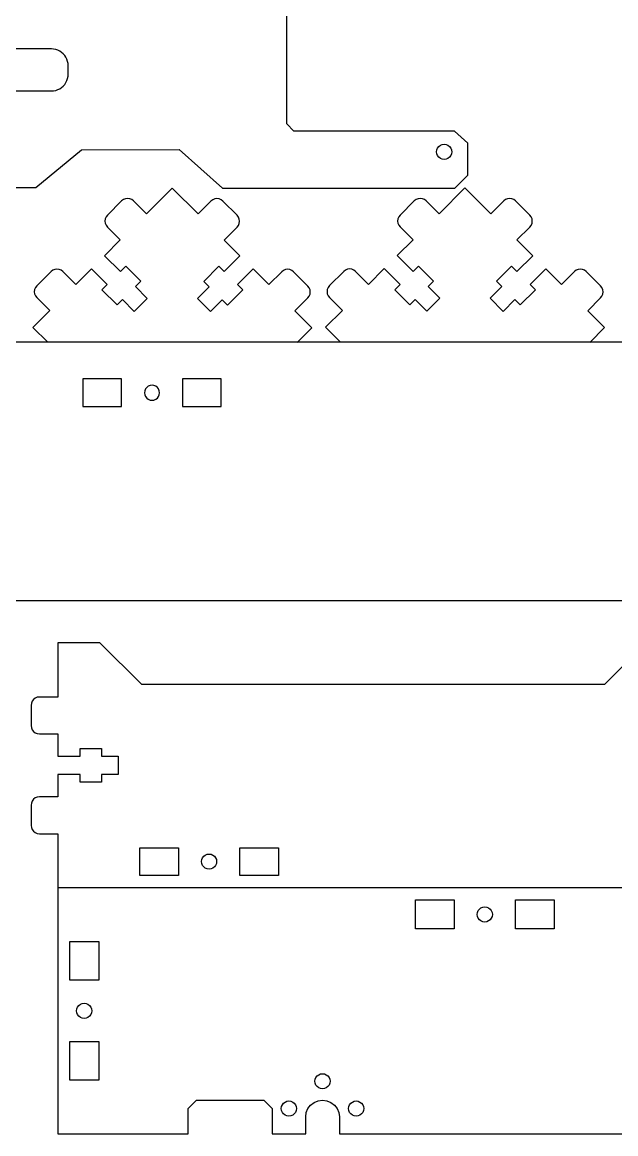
# Model space of a CAD drawing. Extents: x 80 to 899, y 36 to 580.
# Drawn here: x 233.4 to 374.6, y 35.7 to 300.2 of the extents above; entities that cross this region are included whole.
import ezdxf

# ---------------------------------------------------------------- set-up
doc = ezdxf.new("R2010")
doc.units = 0
doc.layers.get('0').update_dxf_attribs({"linetype": 'CONTINUOUS'})

msp = doc.modelspace()

# ---------------------------------------------------------------- linework, layer by layer
at = {"color": 4}
for p, q in [((296.342021, 276.002833), (296.350911, 324.169389)), ((298.033481, 274.286047), (296.342021, 276.002833)), ((336.236769, 274.286047), (298.033481, 274.286047)), ((339.444501, 271.451632), (336.236769, 274.286047)), ((247.479232, 269.832947), (270.729406, 269.899664)), ((270.729406, 269.899664), (281.081646, 260.676332)), ((339.444501, 263.819412), (339.444501, 271.451632)), ((236.603032, 260.843153), (247.479232, 269.832947)), ((336.301412, 260.676332), (339.444501, 263.819412)), ((199.806073, 260.869118), (236.603032, 260.843153)), ((281.081646, 260.676332), (336.301412, 260.676332))]:
    msp.add_line(p, q, dxfattribs=at)
at = {"color": 7}
for p, q in [((240.348562, 293.858384), (217.394554, 293.858384)), ((240.869657, 293.824178), (240.348562, 293.858384)), ((241.381777, 293.722098), (240.869657, 293.824178)), ((241.876231, 293.553894), (241.381777, 293.722098)), ((242.344578, 293.3225), (241.876231, 293.553894)), ((242.778749, 293.031811), (242.344578, 293.3225)), ((243.171348, 292.686823), (242.778749, 293.031811)), ((243.515631, 292.293433), (243.171348, 292.686823)), ((243.805756, 291.858359), (243.515631, 292.293433)), ((244.036698, 291.389137), (243.805756, 291.858359)), ((244.204564, 290.893696), (244.036698, 291.389137)), ((244.306418, 290.380503), (244.204564, 290.893696)), ((244.340595, 289.85842), (244.306418, 290.380503)), ((244.340595, 287.858424), (244.340595, 289.85842)), ((243.515631, 285.42341), (243.805756, 285.858456)), ((243.805756, 285.858456), (244.036698, 286.327679)), ((244.036698, 286.327679), (244.204564, 286.823176)), ((244.204564, 286.823176), (244.306418, 287.336341)), ((244.306418, 287.336341), (244.340595, 287.858424)), ((217.394554, 283.85846), (240.348562, 283.85846)), ((240.348562, 283.85846), (240.869657, 283.892694)), ((240.869657, 283.892694), (241.381777, 283.994773)), ((241.381777, 283.994773), (241.876231, 284.162921)), ((241.876231, 284.162921), (242.344578, 284.394344)), ((242.344578, 284.394344), (242.778749, 284.685061)), ((242.778749, 284.685061), (243.171348, 285.030021)), ((243.171348, 285.030021), (243.515631, 285.42341)), ((332.057743, 269.830971), (332.237208, 270.265142)), ((332.237208, 270.265142), (332.522676, 270.637929)), ((332.522676, 270.637929), (332.894758, 270.92399)), ((332.894758, 270.92399), (333.327997, 271.103822)), ((333.327997, 271.103822), (333.79293, 271.16512)), ((333.79293, 271.16512), (334.257863, 271.103822)), ((334.257863, 271.103822), (334.691131, 270.92399)), ((334.691131, 270.92399), (335.063181, 270.637929)), ((335.063181, 270.637929), (335.348677, 270.265142)), ((335.348677, 270.265142), (335.528142, 269.830971)), ((331.996529, 269.365164), (332.057743, 269.830971)), ((332.057743, 268.899328), (331.996529, 269.365164)), ((332.237208, 268.465157), (332.057743, 268.899328)), ((332.522676, 268.09237), (332.237208, 268.465157)), ((332.894758, 267.806337), (332.522676, 268.09237)), ((333.327997, 267.626505), (332.894758, 267.806337)), ((333.79293, 267.565178), (333.327997, 267.626505)), ((334.257863, 267.626505), (333.79293, 267.565178)), ((334.691131, 267.806337), (334.257863, 267.626505)), ((335.063181, 268.09237), (334.691131, 267.806337)), ((335.348677, 268.465157), (335.063181, 268.09237)), ((335.528142, 268.899328), (335.348677, 268.465157)), ((335.528142, 269.830971), (335.529046, 269.784433)), ((335.589328, 269.365164), (335.528142, 268.899328)), ((335.529046, 269.784433), (335.589328, 269.365164)), ((247.809505, 215.333462), (247.809505, 208.73347)), ((256.991125, 215.333462), (247.809505, 215.333462)), ((256.991125, 208.73347), (256.991125, 215.333462)), ((271.561948, 215.333462), (271.56192, 208.73347)), ((280.74354, 215.333462), (271.561948, 215.333462)), ((280.74354, 208.73347), (280.74354, 215.333462)), ((262.539699, 212.49981), (262.478428, 212.033494)), ((262.478428, 212.033494), (262.539699, 211.567179)), ((262.719277, 212.934348), (262.539699, 212.49981)), ((263.005055, 213.307474), (262.719277, 212.934348)), ((263.377475, 213.593816), (263.005055, 213.307474)), ((263.81111, 213.773818), (263.377475, 213.593816)), ((264.276551, 213.835201), (263.81111, 213.773818)), ((264.741907, 213.773818), (264.276551, 213.835201)), ((265.17557, 213.593816), (264.741907, 213.773818)), ((265.547962, 213.307474), (265.17557, 213.593816)), ((265.83374, 212.934348), (265.547962, 213.307474)), ((266.013374, 212.49981), (265.83374, 212.934348)), ((266.074645, 212.033494), (266.013374, 212.49981)), ((266.013374, 211.567179), (266.074645, 212.033494)), ((262.539699, 211.567179), (262.719277, 211.132641)), ((262.719277, 211.132641), (263.005055, 210.759487)), ((263.005055, 210.759487), (263.377475, 210.473144)), ((263.377475, 210.473144), (263.81111, 210.293171)), ((263.81111, 210.293171), (264.276551, 210.231788)), ((264.276551, 210.231788), (264.741907, 210.293171)), ((264.741907, 210.293171), (265.17557, 210.473144)), ((265.17557, 210.473144), (265.547962, 210.759487)), ((265.547962, 210.759487), (265.83374, 211.132641)), ((265.83374, 211.132641), (266.013374, 211.567179)), ((247.809505, 208.73347), (256.991125, 208.73347)), ((271.56192, 208.73347), (280.74354, 208.73347)), ((261.348334, 103.728744), (270.54827, 103.728744)), ((261.348334, 97.141931), (261.348334, 103.728744)), ((270.54827, 103.728744), (270.54827, 97.141931)), ((285.148134, 97.141931), (285.148134, 103.728744)), ((285.148134, 103.728744), (294.34807, 103.728744)), ((294.34807, 103.728744), (294.34807, 97.141931)), ((276.046496, 100.43538), (276.107879, 100.900736)), ((276.107879, 100.900736), (276.28788, 101.334399)), ((276.28788, 101.334399), (276.574195, 101.706791)), ((276.574195, 101.706791), (276.947349, 101.992569)), ((276.947349, 101.992569), (277.381886, 102.172232)), ((277.381886, 102.172232), (277.848202, 102.233474)), ((277.848202, 102.233474), (278.314546, 102.172232)), ((278.314546, 102.172232), (278.749056, 101.992569)), ((278.749056, 101.992569), (279.12221, 101.706791)), ((279.12221, 101.706791), (279.408524, 101.334399)), ((279.408524, 101.334399), (279.588526, 100.900736)), ((279.588526, 100.900736), (279.649909, 100.43538)), ((276.107879, 99.969967), (276.046496, 100.43538)), ((276.28788, 99.536276), (276.107879, 99.969967)), ((276.574195, 99.163884), (276.28788, 99.536276)), ((276.947349, 98.878134), (276.574195, 99.163884)), ((277.381886, 98.698471), (276.947349, 98.878134)), ((277.848202, 98.637257), (277.381886, 98.698471)), ((278.314546, 98.698471), (277.848202, 98.637257)), ((278.749056, 98.878134), (278.314546, 98.698471)), ((279.12221, 99.163884), (278.749056, 98.878134)), ((279.408524, 99.536276), (279.12221, 99.163884)), ((279.588526, 99.969967), (279.408524, 99.536276)), ((279.649909, 100.43538), (279.588526, 99.969967)), ((270.54827, 97.141931), (261.348334, 97.141931)), ((294.34807, 97.141931), (285.148134, 97.141931)), ((326.943769, 91.312913), (336.143762, 91.312913)), ((326.943769, 84.412947), (326.943769, 91.312913)), ((336.143762, 91.312913), (336.143762, 84.412947)), ((350.743739, 91.312913), (359.94376, 91.312913)), ((350.743739, 84.412947), (350.743739, 91.312913)), ((359.94376, 91.312913), (359.94376, 84.412947)), ((341.642016, 87.862944), (341.703427, 88.329232)), ((341.703427, 87.3966), (341.642016, 87.862944)), ((341.703427, 88.329232), (341.8834, 88.763798)), ((341.8834, 86.962091), (341.703427, 87.3966)), ((341.8834, 88.763798), (342.169743, 89.136952)), ((342.169743, 89.136952), (342.542897, 89.423266)), ((342.542897, 89.423266), (342.977435, 89.603268)), ((342.977435, 89.603268), (343.44375, 89.664651)), ((343.44375, 89.664651), (343.910066, 89.603296)), ((343.910066, 89.603296), (344.344604, 89.423294)), ((344.344604, 89.423294), (344.717758, 89.136924)), ((344.717758, 89.136924), (345.004101, 88.763769)), ((345.004101, 88.763769), (345.184074, 88.329232)), ((345.184074, 87.3966), (345.004101, 86.962091)), ((345.184074, 88.329232), (345.245485, 87.862944)), ((345.245485, 87.862944), (345.184074, 87.3966)), ((342.169743, 86.588908), (341.8834, 86.962091)), ((342.542897, 86.302594), (342.169743, 86.588908)), ((342.977435, 86.122593), (342.542897, 86.302594)), ((343.44375, 86.061238), (342.977435, 86.122593)), ((343.910066, 86.122593), (343.44375, 86.061238)), ((344.344604, 86.302594), (343.910066, 86.122593)), ((344.717758, 86.588908), (344.344604, 86.302594)), ((345.004101, 86.962091), (344.717758, 86.588908)), ((336.143762, 84.412947), (326.943769, 84.412947)), ((359.94376, 84.412947), (350.743739, 84.412947)), ((244.693884, 72.212932), (244.693884, 81.412953)), ((244.693884, 81.412953), (251.593738, 81.412953)), ((251.593738, 81.412953), (251.593738, 72.212932)), ((251.593738, 72.212932), (244.693884, 72.212932)), ((246.58356, 65.813825), (246.869874, 66.186979)), ((246.869874, 66.186979), (247.243028, 66.473266)), ((247.243028, 66.473266), (247.677566, 66.653267)), ((247.677566, 66.653267), (248.143882, 66.714678)), ((248.143882, 66.714678), (248.610226, 66.653267)), ((248.610226, 66.653267), (249.044763, 66.473266)), ((249.044763, 66.473266), (249.417918, 66.186951)), ((249.417918, 66.186951), (249.704204, 65.813797)), ((246.342175, 64.912915), (246.403558, 65.379259)), ((246.403558, 64.446628), (246.342175, 64.912915)), ((246.403558, 65.379259), (246.58356, 65.813825)), ((246.58356, 64.012062), (246.403558, 64.446628)), ((246.869874, 63.638908), (246.58356, 64.012062)), ((247.243028, 63.352622), (246.869874, 63.638908)), ((249.417918, 63.638908), (249.044763, 63.352622)), ((249.704204, 64.012062), (249.417918, 63.638908)), ((249.704204, 65.813797), (249.884205, 65.379259)), ((249.884205, 64.446628), (249.704204, 64.012062)), ((249.884205, 65.379259), (249.945588, 64.912915)), ((249.945588, 64.912915), (249.884205, 64.446628)), ((247.677566, 63.17262), (247.243028, 63.352622)), ((248.143882, 63.111209), (247.677566, 63.17262)), ((248.610226, 63.17262), (248.143882, 63.111209)), ((249.044763, 63.352622), (248.610226, 63.17262)), ((244.693884, 48.412934), (244.693884, 57.612955)), ((244.693884, 57.612955), (251.593738, 57.612927)), ((251.593738, 57.612927), (251.593738, 48.412934)), ((251.593738, 48.412934), (244.693884, 48.412934)), ((303.043752, 48.162942), (303.105107, 48.628806)), ((303.105107, 47.697049), (303.043752, 48.162942)), ((303.105107, 48.628806), (303.284911, 49.06292)), ((303.284911, 47.262935), (303.105107, 47.697049)), ((303.284911, 49.06292), (303.570972, 49.435736)), ((303.570972, 49.435736), (303.943759, 49.721768)), ((303.943759, 49.721768), (304.377873, 49.9016)), ((304.377873, 49.9016), (304.843766, 49.962927)), ((304.843766, 49.962927), (305.30963, 49.9016)), ((305.30963, 49.9016), (305.743772, 49.721768)), ((305.743772, 49.721768), (306.11656, 49.435736)), ((306.11656, 49.435736), (306.402592, 49.06292)), ((306.402592, 49.06292), (306.582424, 48.628806)), ((306.582424, 47.697049), (306.402592, 47.262935)), ((306.582424, 48.628806), (306.643751, 48.162942)), ((306.643751, 48.162942), (306.582424, 47.697049)), ((303.570972, 46.890148), (303.284911, 47.262935)), ((303.943759, 46.604087), (303.570972, 46.890148)), ((304.377873, 46.424255), (303.943759, 46.604087)), ((304.843766, 46.362928), (304.377873, 46.424255)), ((305.30963, 46.424255), (304.843766, 46.362928)), ((305.743772, 46.604116), (305.30963, 46.424255)), ((306.11656, 46.890148), (305.743772, 46.604116)), ((306.402592, 47.262935), (306.11656, 46.890148)), ((295.105095, 42.128805), (295.284927, 42.562947)), ((295.284927, 42.562947), (295.570959, 42.935735)), ((295.570959, 42.935735), (295.943775, 43.221767)), ((295.943775, 43.221767), (296.377889, 43.401599)), ((296.377889, 43.401599), (296.843753, 43.462926)), ((296.843753, 43.462926), (297.309646, 43.401599)), ((297.309646, 43.401599), (297.74376, 43.221767)), ((297.74376, 43.221767), (298.116547, 42.935735)), ((298.116547, 42.935735), (298.402608, 42.562976)), ((298.402608, 42.562976), (298.58244, 42.128805)), ((311.103962, 42.128805), (311.283794, 42.562947)), ((311.283794, 42.562947), (311.569855, 42.935735)), ((311.569855, 42.935735), (311.942642, 43.221767)), ((311.942642, 43.221767), (312.376756, 43.401599)), ((312.376756, 43.401599), (312.842649, 43.462926)), ((312.842649, 43.462926), (313.308513, 43.401599)), ((313.308513, 43.401599), (313.742627, 43.221767)), ((313.742627, 43.221767), (314.115443, 42.935735)), ((314.115443, 42.935735), (314.401475, 42.562976)), ((314.401475, 42.562976), (314.581307, 42.128805)), ((295.043768, 41.662941), (295.105095, 42.128805)), ((295.105095, 41.197048), (295.043768, 41.662941)), ((295.284927, 40.762934), (295.105095, 41.197048)), ((295.570959, 40.390147), (295.284927, 40.762934)), ((295.943775, 40.104086), (295.570959, 40.390147)), ((296.377889, 39.924311), (295.943775, 40.104086)), ((296.843753, 39.862956), (296.377889, 39.924311)), ((297.309646, 39.924311), (296.843753, 39.862956)), ((297.74376, 40.104086), (297.309646, 39.924311)), ((298.116547, 40.390147), (297.74376, 40.104086)), ((298.402608, 40.762934), (298.116547, 40.390147)), ((298.58244, 41.197048), (298.402608, 40.762934)), ((298.58244, 42.128805), (298.643767, 41.662941)), ((298.643767, 41.662941), (298.58244, 41.197048)), ((311.042636, 41.662941), (311.103962, 42.128805)), ((311.103962, 41.197048), (311.042636, 41.662941)), ((311.283794, 40.762934), (311.103962, 41.197048)), ((311.569855, 40.390147), (311.283794, 40.762934)), ((311.942642, 40.104086), (311.569855, 40.390147)), ((312.376756, 39.924311), (311.942642, 40.104086)), ((312.842649, 39.862956), (312.376756, 39.924311)), ((313.308513, 39.924311), (312.842649, 39.862956)), ((313.742627, 40.104086), (313.308513, 39.924311)), ((314.115443, 40.390147), (313.742627, 40.104086)), ((314.401475, 40.762934), (314.115443, 40.390147)), ((314.581307, 41.197048), (314.401475, 40.762934)), ((314.581307, 42.128805), (314.642634, 41.662941)), ((314.642634, 41.662941), (314.581307, 41.197048))]:
    msp.add_line(p, q, dxfattribs=at)
at = {"color": 5}
for p, q in [((269.082825, 260.72922), (262.943284, 254.589678)), ((275.2346, 254.577445), (269.082825, 260.72922)), ((338.726005, 260.757019), (332.586464, 254.617478)), ((344.877778, 254.605243), (338.726005, 260.757019)), ((257.041819, 257.668389), (253.654486, 254.281057)), ((257.45529, 257.985512), (257.041819, 257.668389)), ((257.936971, 258.184614), (257.45529, 257.985512)), ((258.454014, 258.252166), (257.936971, 258.184614)), ((258.971217, 258.183577), (258.454014, 258.252166)), ((259.453297, 257.983516), (258.971217, 258.183577)), ((259.867386, 257.665576), (259.453297, 257.983516)), ((262.943284, 254.589678), (259.867386, 257.665576)), ((278.304371, 257.647216), (275.2346, 254.577445)), ((278.717842, 257.964299), (278.304371, 257.647216)), ((279.199523, 258.163441), (278.717842, 257.964299)), ((279.716566, 258.230992), (279.199523, 258.163441)), ((280.233769, 258.162403), (279.716566, 258.230992)), ((280.715849, 257.962303), (280.233769, 258.162403)), ((281.129959, 257.644382), (280.715849, 257.962303)), ((284.524037, 254.250304), (281.129959, 257.644382)), ((326.684997, 257.696189), (323.297665, 254.308856)), ((327.098469, 258.013311), (326.684997, 257.696189)), ((327.580149, 258.212413), (327.098469, 258.013311)), ((328.097192, 258.279966), (327.580149, 258.212413)), ((328.614395, 258.211374), (328.097192, 258.279966)), ((329.096476, 258.011316), (328.614395, 258.211374)), ((329.510566, 257.693375), (329.096476, 258.011316)), ((332.586464, 254.617478), (329.510566, 257.693375)), ((347.947551, 257.675014), (344.877778, 254.605243)), ((348.361021, 257.992096), (347.947551, 257.675014)), ((348.842701, 258.191241), (348.361021, 257.992096)), ((349.359746, 258.258791), (348.842701, 258.191241)), ((349.87695, 258.190202), (349.359746, 258.258791)), ((350.359027, 257.990101), (349.87695, 258.190202)), ((350.773138, 257.67218), (350.359027, 257.990101)), ((354.167216, 254.278103), (350.773138, 257.67218)), ((253.654486, 254.281057), (253.337363, 253.867586)), ((284.841978, 253.836175), (284.524037, 254.250304)), ((323.297665, 254.308856), (322.980542, 253.895384)), ((354.485156, 253.863973), (354.167216, 254.278103)), ((253.138241, 253.385885), (253.07069, 252.868842)), ((253.07069, 252.868842), (253.139299, 252.351659)), ((253.337363, 253.867586), (253.138241, 253.385885)), ((253.139299, 252.351659), (253.339359, 251.869579)), ((253.339359, 251.869579), (253.65728, 251.455469)), ((253.65728, 251.455469), (256.733177, 248.379572)), ((281.457099, 248.354946), (284.52687, 251.424717)), ((284.52687, 251.424717), (284.843953, 251.838188)), ((285.042058, 253.354115), (284.841978, 253.836175)), ((284.843953, 251.838188), (285.043095, 252.319869)), ((285.110647, 252.836912), (285.042058, 253.354115)), ((285.043095, 252.319869), (285.110647, 252.836912)), ((322.78142, 253.413684), (322.713869, 252.896642)), ((322.713869, 252.896642), (322.782478, 252.379458)), ((322.980542, 253.895384), (322.78142, 253.413684)), ((322.782478, 252.379458), (322.982538, 251.897378)), ((322.982538, 251.897378), (323.300459, 251.483267)), ((323.300459, 251.483267), (326.376356, 248.40737)), ((351.100278, 248.382746), (354.170049, 251.452516)), ((354.170049, 251.452516), (354.487131, 251.865986)), ((354.685237, 253.381914), (354.485156, 253.863973)), ((354.487131, 251.865986), (354.686273, 252.347669)), ((354.753826, 252.864711), (354.685237, 253.381914)), ((354.686273, 252.347669), (354.753826, 252.864711)), ((256.733177, 248.379572), (252.993, 244.639395)), ((285.20474, 244.607305), (281.457099, 248.354946)), ((326.376356, 248.40737), (322.636179, 244.667194)), ((354.847919, 244.635105), (351.100278, 248.382746)), ((252.993, 244.639395), (256.740641, 240.891754)), ((281.464563, 240.867128), (285.20474, 244.607305)), ((322.636179, 244.667194), (326.383821, 240.919554)), ((351.107743, 240.894927), (354.847919, 244.635105)), ((240.246305, 240.872876), (236.858992, 237.485563)), ((240.659796, 241.190018), (240.246305, 240.872876)), ((241.141477, 241.389121), (240.659796, 241.190018)), ((241.65852, 241.456672), (241.141477, 241.389121)), ((242.175703, 241.388063), (241.65852, 241.456672)), ((242.657783, 241.188003), (242.175703, 241.388063)), ((243.071873, 240.870062), (242.657783, 241.188003)), ((246.14777, 237.794165), (243.071873, 240.870062)), ((249.887947, 241.534341), (246.14777, 237.794165)), ((253.635588, 237.786701), (249.887947, 241.534341)), ((256.740641, 240.891754), (258.010908, 242.162021)), ((258.010908, 242.162021), (261.617119, 238.55581)), ((276.592754, 238.540883), (280.191781, 242.13991)), ((280.191781, 242.13991), (281.464563, 240.867128)), ((288.31598, 241.496066), (284.575803, 237.755889)), ((292.06362, 237.748425), (288.31598, 241.496066)), ((295.133391, 240.818196), (292.06362, 237.748425)), ((295.546862, 241.135279), (295.133391, 240.818196)), ((296.028543, 241.334421), (295.546862, 241.135279)), ((296.545586, 241.401972), (296.028543, 241.334421)), ((297.062769, 241.333403), (296.545586, 241.401972)), ((297.544849, 241.133303), (297.062769, 241.333403)), ((297.958959, 240.815382), (297.544849, 241.133303)), ((301.353056, 237.421284), (297.958959, 240.815382)), ((309.889484, 240.900673), (306.502171, 237.513363)), ((310.302975, 241.217818), (309.889484, 240.900673)), ((310.784656, 241.41692), (310.302975, 241.217818)), ((311.301699, 241.48447), (310.784656, 241.41692)), ((311.818882, 241.415862), (311.301699, 241.48447)), ((312.300962, 241.215803), (311.818882, 241.415862)), ((312.715052, 240.89786), (312.300962, 241.215803)), ((315.790949, 237.821965), (312.715052, 240.89786)), ((319.531126, 241.56214), (315.790949, 237.821965)), ((323.278767, 237.8145), (319.531126, 241.56214)), ((326.383821, 240.919554), (327.654086, 242.189819)), ((327.654086, 242.189819), (331.260299, 238.583609)), ((346.235933, 238.568682), (349.834961, 242.16771)), ((349.834961, 242.16771), (351.107743, 240.894927)), ((357.959159, 241.523865), (354.218981, 237.783687)), ((361.706799, 237.776225), (357.959159, 241.523865)), ((364.77657, 240.845996), (361.706799, 237.776225)), ((365.190042, 241.163078), (364.77657, 240.845996)), ((365.671722, 241.36222), (365.190042, 241.163078)), ((366.188765, 241.429772), (365.671722, 241.36222)), ((366.705948, 241.361204), (366.188765, 241.429772)), ((367.188029, 241.161102), (366.705948, 241.361204)), ((367.602136, 240.843182), (367.188029, 241.161102)), ((370.996237, 237.449084), (367.602136, 240.843182)), ((261.617119, 238.55581), (260.346852, 237.285543)), ((277.865536, 237.268101), (276.592754, 238.540883)), ((331.260299, 238.583609), (329.990031, 237.313341)), ((347.508716, 237.2959), (346.235933, 238.568682)), ((236.342767, 236.590411), (236.275196, 236.073348)), ((236.275196, 236.073348), (236.343805, 235.556165)), ((236.54187, 237.072092), (236.342767, 236.590411)), ((236.343805, 235.556165), (236.543865, 235.074085)), ((236.858992, 237.485563), (236.54187, 237.072092)), ((252.36536, 236.516474), (253.635588, 237.786701)), ((255.971572, 232.910262), (252.36536, 236.516474)), ((260.346852, 237.285543), (263.139911, 234.492484)), ((275.078044, 234.48061), (277.865536, 237.268101)), ((285.848584, 236.483107), (282.249557, 232.88408)), ((284.575803, 237.755889), (285.848584, 236.483107)), ((301.670977, 237.007175), (301.353056, 237.421284)), ((301.871058, 236.525115), (301.670977, 237.007175)), ((301.672953, 235.009188), (301.872095, 235.490869)), ((301.939647, 236.007912), (301.871058, 236.525115)), ((301.872095, 235.490869), (301.939647, 236.007912)), ((305.985947, 236.618211), (305.918375, 236.101146)), ((305.918375, 236.101146), (305.986984, 235.583965)), ((306.185049, 237.099891), (305.985947, 236.618211)), ((305.986984, 235.583965), (306.187044, 235.101884)), ((306.502171, 237.513363), (306.185049, 237.099891)), ((322.008539, 236.544271), (323.278767, 237.8145)), ((325.614751, 232.938061), (322.008539, 236.544271)), ((329.990031, 237.313341), (332.783091, 234.520284)), ((344.721224, 234.508408), (347.508716, 237.2959)), ((355.491763, 236.510907), (351.892736, 232.911879)), ((354.218981, 237.783687), (355.491763, 236.510907)), ((371.314157, 237.034974), (370.996237, 237.449084)), ((371.514236, 236.552913), (371.314157, 237.034974)), ((371.316133, 235.036987), (371.515274, 235.518667)), ((371.582827, 236.03571), (371.514236, 236.552913)), ((371.515274, 235.518667), (371.582827, 236.03571)), ((236.543865, 235.074085), (236.861806, 234.659995)), ((236.861806, 234.659995), (239.937704, 231.584098)), ((257.241799, 234.18049), (255.971572, 232.910262)), ((260.034858, 231.38743), (257.241799, 234.18049)), ((263.139911, 234.492484), (260.034858, 231.38743)), ((278.189284, 231.36937), (275.078044, 234.48061)), ((280.976776, 234.156862), (278.189284, 231.36937)), ((282.249557, 232.88408), (280.976776, 234.156862)), ((298.286099, 231.525946), (301.35587, 234.595717)), ((301.35587, 234.595717), (301.672953, 235.009188)), ((306.187044, 235.101884), (306.504985, 234.687794)), ((306.504985, 234.687794), (309.580883, 231.611896)), ((326.884977, 234.20829), (325.614751, 232.938061)), ((329.678037, 231.41523), (326.884977, 234.20829)), ((332.783091, 234.520284), (329.678037, 231.41523)), ((347.832464, 231.39717), (344.721224, 234.508408)), ((350.619956, 234.184659), (347.832464, 231.39717)), ((351.892736, 232.911879), (350.619956, 234.184659)), ((367.92928, 231.553744), (370.999051, 234.623515)), ((370.999051, 234.623515), (371.316133, 235.036987)), ((239.937704, 231.584098), (235.920196, 227.566591)), ((302.314543, 227.497503), (298.286099, 231.525946)), ((309.580883, 231.611896), (305.563375, 227.594389)), ((371.957723, 227.525301), (367.92928, 231.553744)), ((235.920196, 227.566591), (239.458537, 224.02825)), ((305.563375, 227.594389), (309.101716, 224.056048)), ((368.428342, 223.995921), (371.957723, 227.525301)), ((298.785162, 223.968122), (302.314543, 227.497503)), ((251.848472, 152.530977), (241.848576, 152.530977)), ((241.848576, 152.530977), (241.848576, 139.606865)), ((261.848424, 142.550979), (251.848472, 152.530977)), ((381.904176, 152.530977), (371.904253, 142.550979)), ((371.904253, 142.550979), (261.848424, 142.550979)), ((235.566761, 138.127456), (235.498605, 137.610876)), ((235.498605, 137.610876), (235.498605, 132.820464)), ((235.766575, 138.60887), (235.566761, 138.127456)), ((236.084385, 139.022241), (235.766575, 138.60887)), ((236.498603, 139.339459), (236.084385, 139.022241)), ((236.980977, 139.538849), (236.498603, 139.339459)), ((237.498601, 139.606865), (236.980977, 139.538849)), ((241.848576, 139.606865), (237.498601, 139.606865)), ((235.498605, 132.820464), (235.566761, 132.303857)), ((235.566761, 132.303857), (235.766575, 131.82247)), ((235.766575, 131.82247), (236.084385, 131.409071)), ((236.084385, 131.409071), (236.498603, 131.091882)), ((236.498603, 131.091882), (236.980977, 130.892492)), ((236.980977, 130.892492), (237.498601, 130.824504)), ((237.498601, 130.824504), (241.848576, 130.824504)), ((241.848576, 130.824504), (241.848576, 125.535067)), ((247.148512, 125.535067), (247.148512, 127.331496)), ((247.148512, 127.331496), (252.248494, 127.331496)), ((252.248494, 127.331496), (252.248494, 125.535067)), ((241.848576, 125.535067), (247.148512, 125.535067)), ((252.248494, 125.535067), (256.198448, 125.535067)), ((256.198448, 125.535067), (256.198448, 121.143887)), ((247.148512, 121.143887), (241.848576, 121.143887)), ((241.848576, 121.143887), (241.848576, 115.85445)), ((247.148512, 119.347486), (247.148512, 121.143887)), ((252.248494, 119.347486), (247.148512, 119.347486)), ((256.198448, 121.143887), (252.248494, 121.143887)), ((252.248494, 121.143887), (252.248494, 119.347486)), ((235.566761, 114.375069), (235.498605, 113.85849)), ((235.498605, 113.85849), (235.498605, 109.06805)), ((235.766575, 114.856456), (235.566761, 114.375069)), ((236.084385, 115.269855), (235.766575, 114.856456)), ((236.498603, 115.587072), (236.084385, 115.269855)), ((236.980977, 115.786462), (236.498603, 115.587072)), ((237.498601, 115.85445), (236.980977, 115.786462)), ((241.848576, 115.85445), (237.498601, 115.85445)), ((235.498605, 109.06805), (235.566761, 108.551442)), ((235.566761, 108.551442), (235.766575, 108.070055)), ((235.766575, 108.070055), (236.084385, 107.656656)), ((236.084385, 107.656656), (236.498603, 107.339467)), ((236.498603, 107.339467), (236.980977, 107.140077)), ((236.980977, 107.140077), (237.498601, 107.072061)), ((237.498601, 107.072061), (241.848576, 107.072061)), ((241.848576, 107.072061), (241.848576, 94.147948)), ((241.848576, 94.147948), (241.843892, 35.662924)), ((272.843717, 41.662941), (274.843713, 43.662937)), ((274.843713, 43.662937), (290.843709, 43.662937)), ((290.843709, 43.662937), (292.843705, 41.662941)), ((301.379657, 41.662941), (302.015334, 42.491404)), ((302.015334, 42.491404), (302.84377, 43.127053)), ((302.84377, 43.127053), (303.80849, 43.526652)), ((303.80849, 43.526652), (304.843766, 43.662937)), ((304.843766, 43.662937), (305.879041, 43.526652)), ((305.879041, 43.526652), (306.843762, 43.127053)), ((306.843762, 43.127053), (307.672197, 42.491376)), ((307.672197, 42.491376), (308.307874, 41.662941)), ((272.843717, 35.662924), (272.843717, 41.662941)), ((292.843705, 41.662941), (292.843705, 35.662924)), ((300.843774, 39.662945), (300.980059, 40.69822)), ((300.980059, 40.69822), (301.379657, 41.662941)), ((308.307874, 41.662941), (308.707472, 40.69822)), ((308.707472, 40.69822), (308.843758, 39.662945)), ((300.843774, 35.662924), (300.843774, 39.662945)), ((308.843758, 39.662945), (308.843758, 35.662924)), ((241.843892, 35.662924), (272.843717, 35.662924)), ((292.843705, 35.662924), (300.843774, 35.662924)), ((308.843758, 35.662924), (379.843728, 35.662924))]:
    msp.add_line(p, q, dxfattribs=at)
at = {"color": 3}
for p, q in [((400.503637, 224.033414), (123.406486, 224.033414)), ((537.893789, 94.16316), (241.845782, 94.162991))]:
    msp.add_line(p, q, dxfattribs=at)
at = {"color": 2}
msp.add_line((106.601592, 162.583846), (380.55284, 162.583846), dxfattribs=at)

doc.saveas('drawing.dxf')
